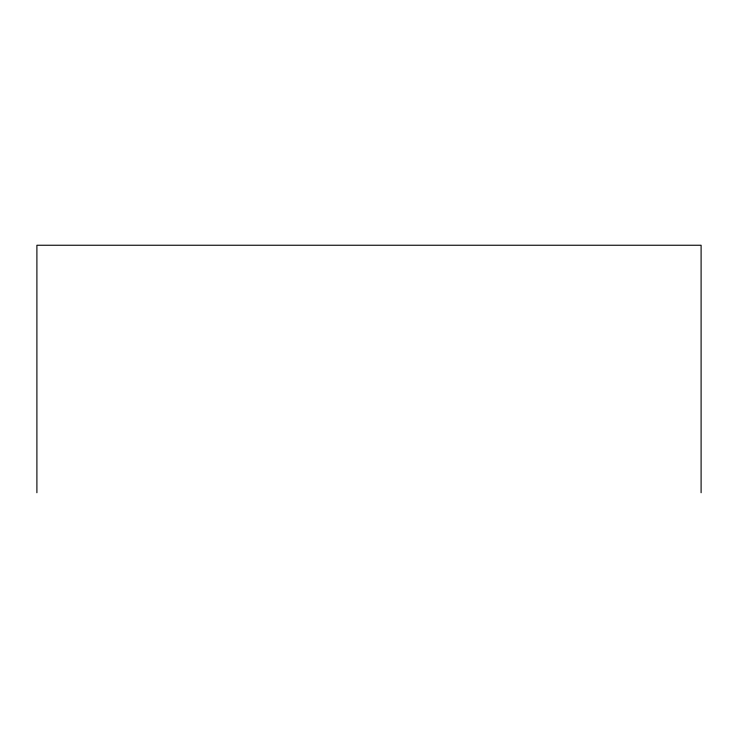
<?xml version="1.0" encoding="UTF-8"?>
<svg xmlns="http://www.w3.org/2000/svg" width="738" height="738" viewBox="0 0 738 738"><rect width="100%" height="100%" fill="white"/><g stroke="black" fill="none" stroke-linecap="round" stroke-linejoin="round"><path stroke-width="1.11" d="M701.1 492.753L701.1 245.247L36.9 245.247L36.9 492.753"/></g></svg>
